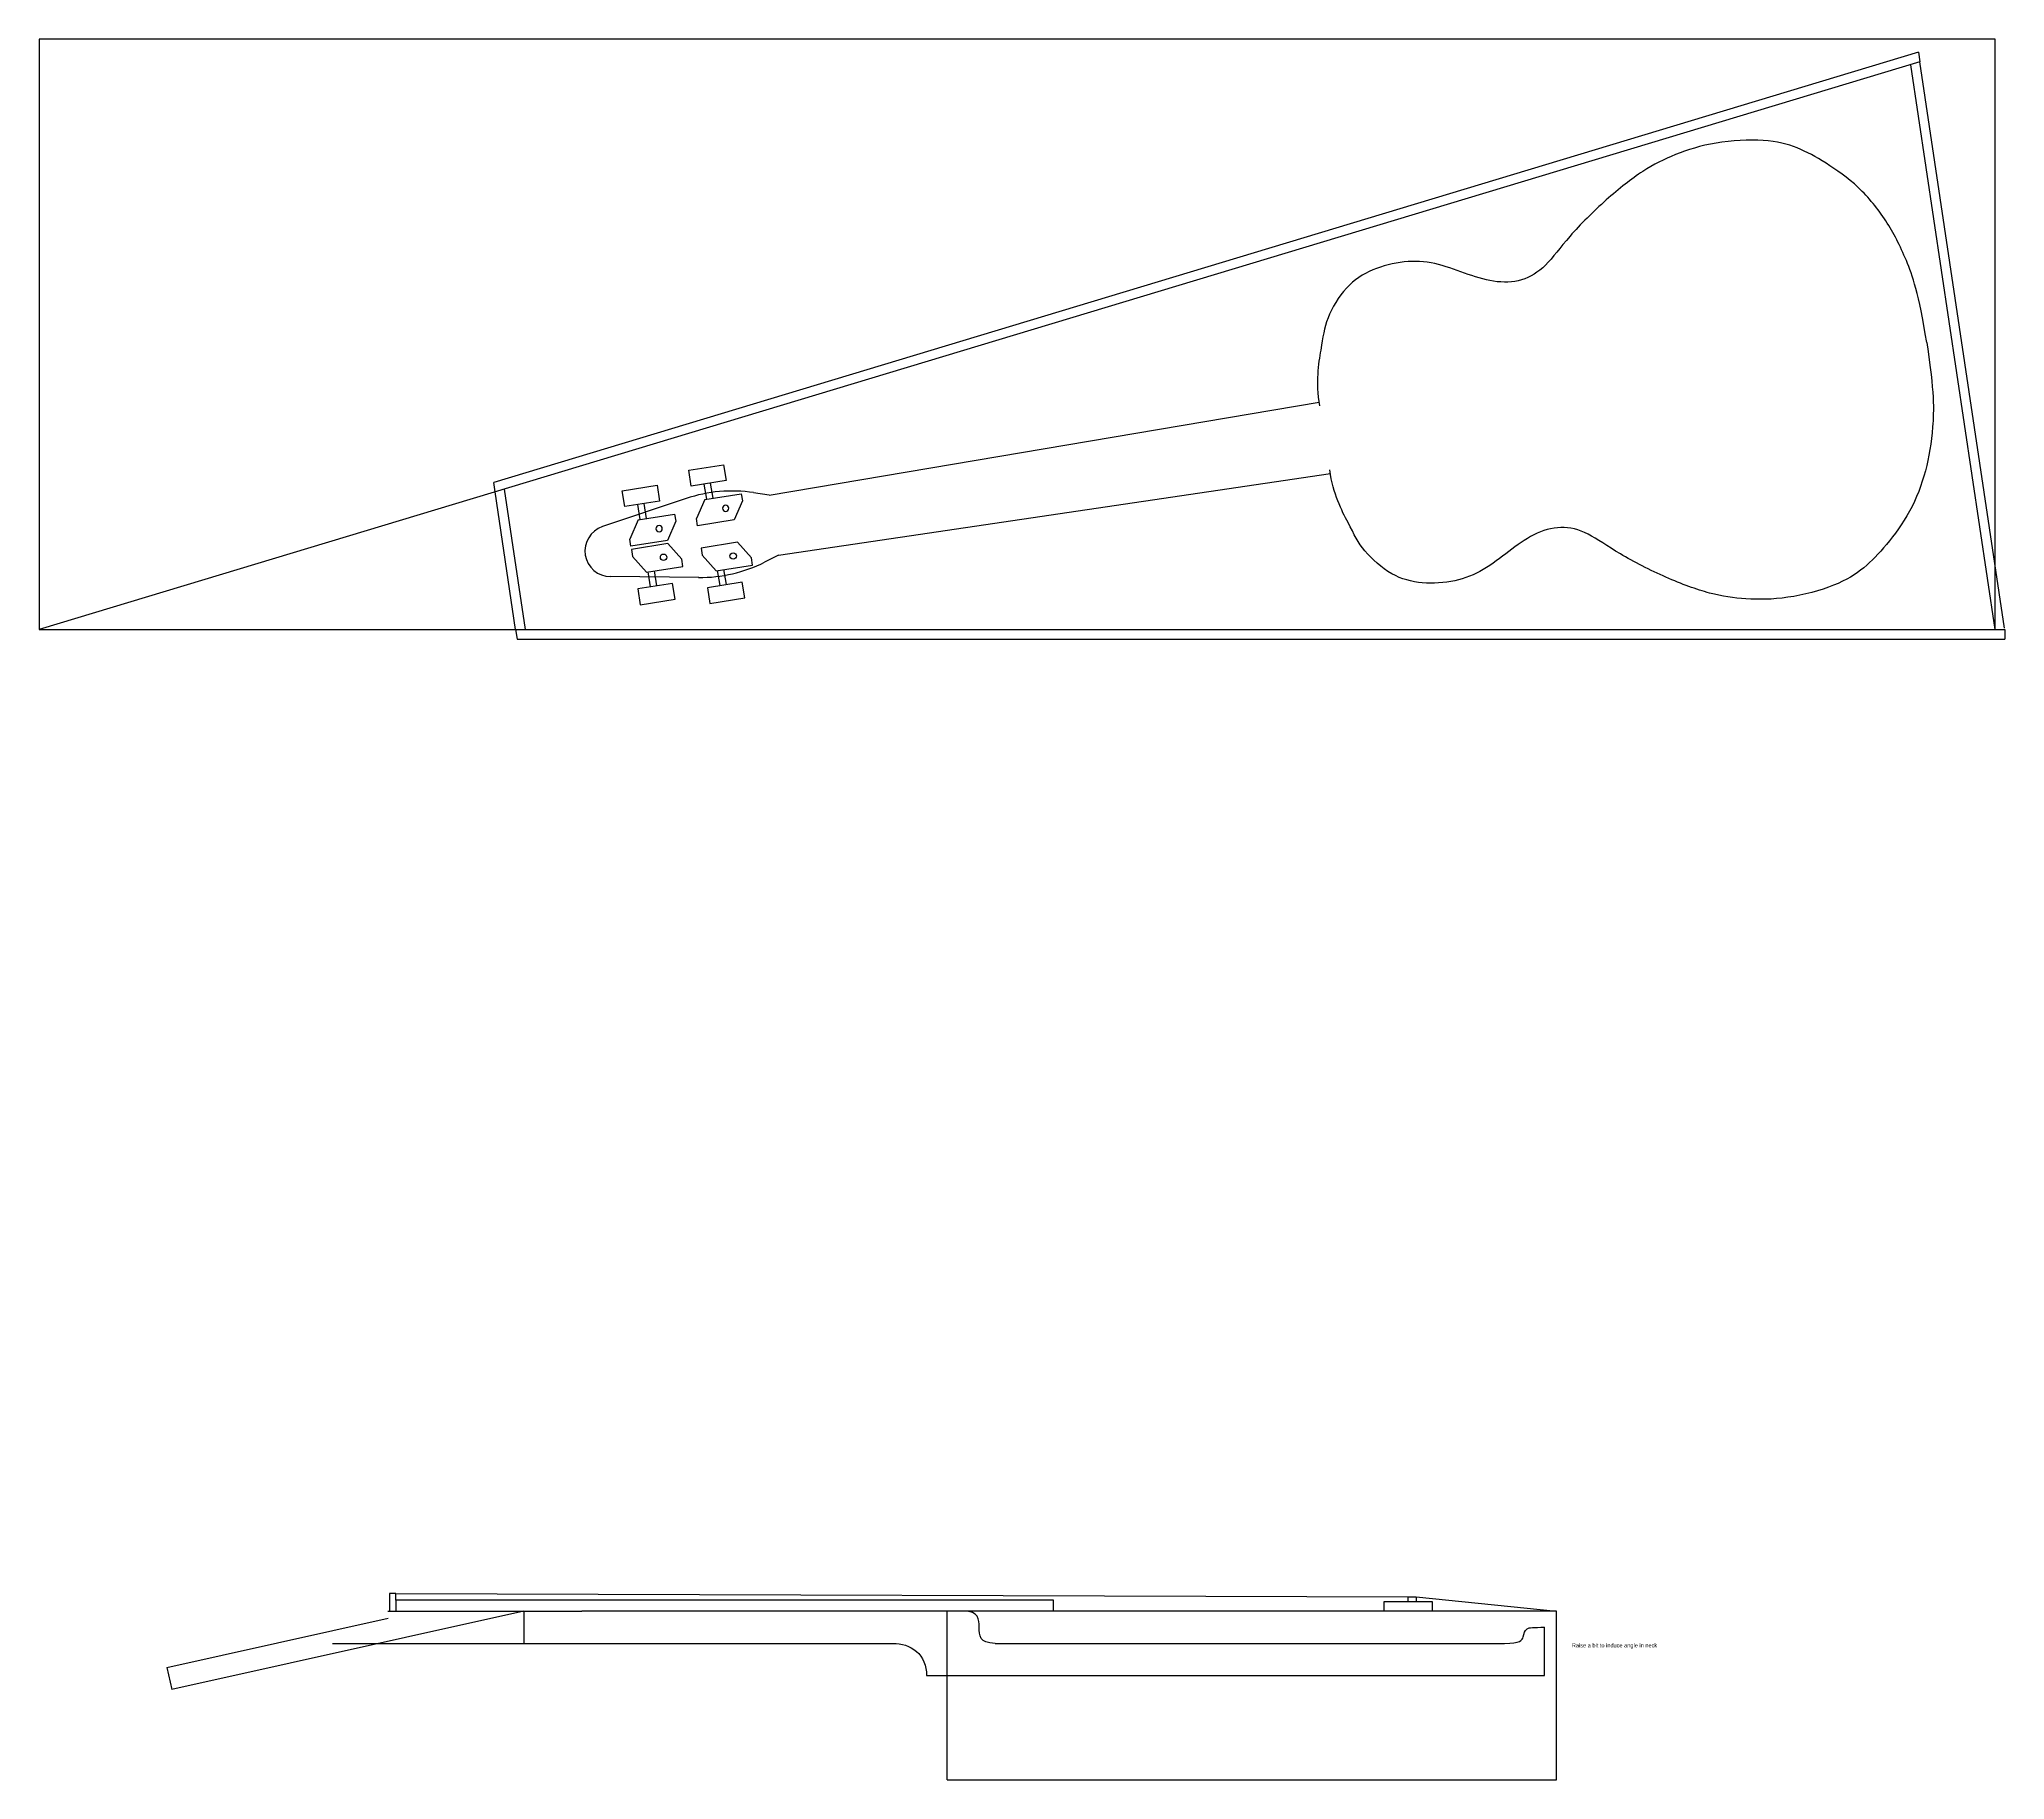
# Model space of a CAD drawing. Header units: millimetres. Extents: x -219 to 1006, y -1152 to 1300.
# Drawn here: x -219 to 1006, y 215 to 1300 of the extents above; entities that cross this region are included whole.
import ezdxf

# ---------------------------------------------------------------- set-up
doc = ezdxf.new("R2010")
doc.units = ezdxf.units.MM
doc.layers.get('0').update_dxf_attribs({"linetype": 'CONTINUOUS', "lineweight": 25, "true_color": 0x000000})
doc.styles.add('textstyle5', font='')
doc.styles.get('textstyle5').set_extended_font_data('Liberation Sans')

# ---------------------------------------------------------------- blocks, each defined once
blk = doc.blocks.new('tuner')
for p, q in [((4, 8), (-19, 8)), ((-19, 8), (-19, 3.5)), ((-12, -7.5), (-19, 3.5)), ((11, -3), (4, 8)), ((-12, -7.5), (11, -7.5)), ((-11, -17), (-11, -7.5)), ((-7, -17), (-7, -7.5)), ((11, -7.5), (11, -3)), ((3, -17), (-19, -17)), ((-19, -17), (-19, -27)), ((3, -27), (3, -17)), ((-19, -27), (3, -27))]:
    blk.add_line(p, q)
blk.add_circle((0, 0), 2)

msp = doc.modelspace()

# ---------------------------------------------------------------- linework, layer by layer
for p, q in [((1000, 1300), (-219, 1300)), ((-219, 1300), (-219, 932)), ((1000, 932), (1000, 1300)), ((952.3, 1291.9), (64.2, 1023.8)), ((952.3, 1291.9), (953.2, 1285.9)), ((953.2, 1285.9), (-219, 932)), ((1000, 932), (947.4, 1284.1)), ((1005.9, 932.9), (953.2, 1285.9)), ((235.9, 1015.9), (578.7, 1073.7)), ((241.8, 978.4), (585.7, 1029.3)), ((65.1, 1017.8), (64.2, 1023.8)), ((77.9, 932), (65.1, 1017.8)), ((84, 932), (70.9, 1019.5)), ((235.9, 1015.9), (226.2, 1017.3)), ((184.2, 1013.7), (132, 996.2)), ((241.8, 978.4), (233.1, 974)), ((192, 964.5), (137, 965)), ((-219, 932), (1000, 932)), ((77.9, 932), (78.8, 926)), ((1000, 932), (1006, 932)), ((1006, 932), (1006, 926)), ((78.8, 926), (1006, 926)), ((3.2, 331), (-0.8, 331)), ((-0.8, 331), (-0.8, 320)), ((3.2, 327), (3.2, 331)), ((3.2, 331), (634.2, 329)), ((82.9, 320), (-136.5, 271.2)), ((-1.7, 320), (119.2, 320)), ((413.2, 327), (3.2, 327)), ((3.2, 327), (3.2, 320)), ((82.9, 320), (82.9, 300)), ((356.8, 320), (119.2, 320)), ((726.7, 320), (346.8, 320)), ((346.8, 215), (346.8, 320)), ((413.2, 320), (413.2, 327)), ((619.2, 320), (619.2, 326)), ((619.2, 326), (649.2, 326)), ((634.2, 326), (634.2, 329)), ((634.2, 329), (639.2, 329)), ((639.2, 329), (639.2, 326)), ((639.2, 329), (726.7, 320)), ((649.2, 326), (649.2, 320)), ((726.7, 215), (726.7, 320)), ((-139.6, 284.9), (-1.6, 315.6)), ((719.2, 280), (719.2, 310)), ((-36.3, 300), (313.2, 300)), ((376.8, 300), (694.2, 300)), ((-139.6, 284.9), (-136.5, 271.2)), ((333.9, 280), (719.2, 280)), ((346.8, 215), (726.7, 215))]:
    msp.add_line(p, q)
for centre, radius, start, end in [((212.8, 928.4), 90, 81.4287, 108.5468), ((137.1, 981), 16, 108.5468, 269.4532), ((192.8, 1054.5), 90, 269.4532, 296.5713)]:
    msp.add_arc(centre, radius, start, end)
for points in [[(957.4, 1110.9), (952.4, 1141.9), (944.8, 1163.5), (932.8, 1187.1), (915.5, 1208.6), (893.8, 1223.8), (877.1, 1232.9), (857.7, 1238.1), (824.8, 1236.4), (799.8, 1228.3), (781.2, 1219.1), (757.8, 1200.9), (733.2, 1176.3), (720, 1157.7), (705.5, 1148.6), (687.4, 1148.1), (669.5, 1154.1), (650.8, 1161.1), (632, 1162.3), (611.4, 1157), (595.1, 1146.8), (582.5, 1125.4), (580.3, 1109.2), (576.3, 1086.4), (579, 1071.5)], [(957.4, 1110.9), (962.2, 1080), (961.6, 1057.1), (957.5, 1030.9), (947.8, 1005.1), (931.8, 983.9), (918.8, 970.1), (901.8, 959.2), (870, 950.7), (843.8, 950.7), (823.3, 953.6), (795.4, 963.7), (764.4, 979.5), (746, 993.1), (729.5, 997.2), (712.1, 992.1), (697, 980.9), (681.3, 968.5), (663.8, 961.5), (642.6, 960.2), (623.9, 964.9), (605.4, 981.3), (598.2, 996.1), (587.4, 1016.4), (585.4, 1031.5)], [(376.8, 300), (366.8, 300), (366.8, 310), (366.8, 320), (356.8, 320)], [(694.2, 300), (704.2, 300), (706.2, 304), (707.2, 310), (712.2, 310), (719.2, 310)], [(313.2, 300), (318.2, 300), (329.2, 297), (334.2, 286), (333.9, 280)]]:
    msp.add_open_spline(points, degree=3)

# ---------------------------------------------------------------- block references
at = {"yscale": -1, "rotation": 368.99999999999994}
for p in [(208.8, 1007.6), (167.3, 994.9)]:
    msp.add_blockref('tuner', p, dxfattribs=at)
at = {"rotation": 9}
for p in [(170.1, 977.1), (213.5, 977.9)]:
    msp.add_blockref('tuner', p, dxfattribs=at)

# ---------------------------------------------------------------- texts
at = {"insert": (736.2, 300), "char_height": 2.5, "attachment_point": 1, "style": 'textstyle5'}
msp.add_mtext('Raise a bit to induce angle in neck', dxfattribs=at)

doc.saveas('drawing.dxf')
